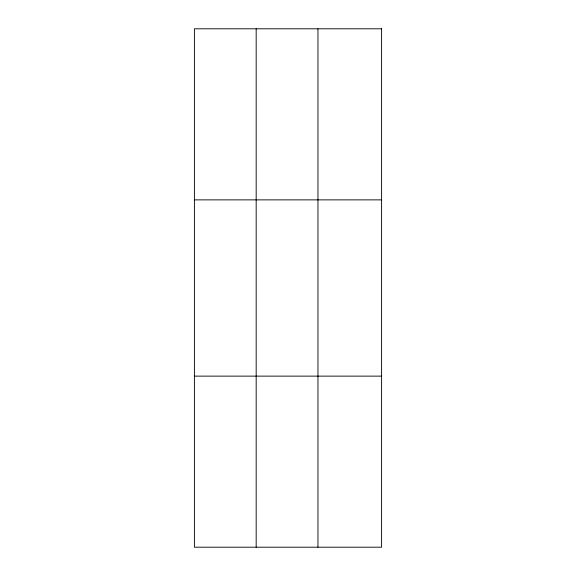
<?xml version="1.0" encoding="UTF-8"?>
<svg xmlns="http://www.w3.org/2000/svg" width="576" height="576" viewBox="0 0 576 576"><rect width="100%" height="100%" fill="white"/><g stroke="black" fill="none" stroke-linecap="round" stroke-linejoin="round"><path stroke-width="0.86" d="M256.176 547.2L256.176 28.8M317.952 547.2L317.952 28.8M194.407 199.872L381.593 199.872M194.407 376.128L381.593 376.128M381.593 28.8L381.593 547.2L194.407 547.2L194.407 28.8L381.593 28.8"/></g></svg>
